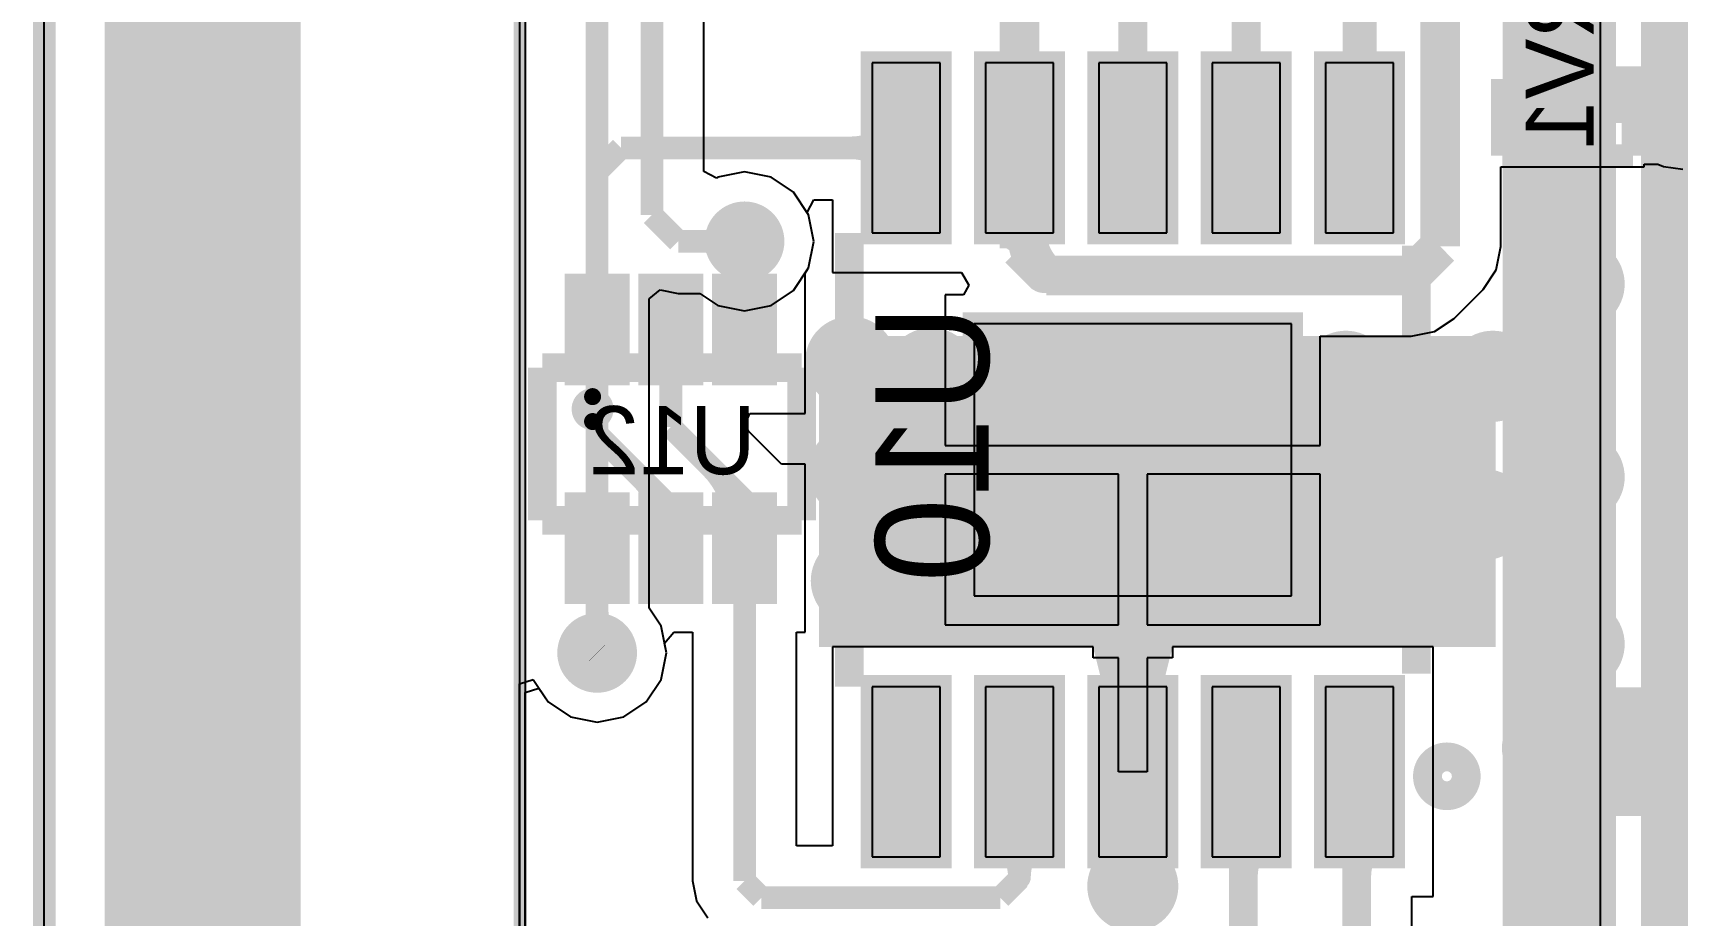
# Model space of a CAD drawing. Extents: x 81 to 196, y 150 to 213.
# Drawn here: x 81.49 to 96, y 162.63 to 170.4 of the extents above; entities that cross this region are included whole.
import ezdxf

# ---------------------------------------------------------------- set-up
doc = ezdxf.new("R2010")
doc.units = 0
doc.header["$MEASUREMENT"] = 0
for name, color, linetype in [('BOTTOMLAYER', 5, 'CONTINUOUS'), ('BOTTOMOVERLAY', 54, 'CONTINUOUS'), ('BOTTOMPASTE', 16, 'CONTINUOUS'), ('BOTTOMSOLDER', 6, 'CONTINUOUS'), ('KEEPOUTLAYER', 6, 'CONTINUOUS'), ('MECHANICAL5', 56, 'CONTINUOUS'), ('MULTILAYER', 9, 'CONTINUOUS'), ('TOPLAYER', 1, 'CONTINUOUS')]:
    doc.layers.add(name, color=color, linetype=linetype)

msp = doc.modelspace()

# ---------------------------------------------------------------- linework, layer by layer
at = {"layer": 'BOTTOMLAYER'}
for p, q in [((85.836374, 213.045426), (85.836374, 149.951826)), ((81.594574, 150.612226), (81.594574, 212.486626)), ((95.706174, 169.222224), (95.706174, 169.246875)), ((95.706174, 169.246875), (95.825551, 169.246875)), ((95.825551, 169.246875), (95.877489, 169.225361)), ((94.442057, 168.520234), (94.442057, 169.222224)), ((94.442057, 169.222224), (95.706174, 169.222224)), ((95.877489, 169.225361), (96.047171, 169.203022)), ((88.32371, 168.818735), (88.383575, 168.930742)), ((88.336491, 168.799606), (88.32371, 168.818735)), ((88.383575, 168.930742), (88.545779, 168.930742)), ((88.545779, 168.930742), (88.545779, 168.289559)), ((88.383057, 168.565497), (88.336491, 168.799606)), ((88.336491, 168.331388), (88.383057, 168.565497)), ((94.40131, 168.315391), (94.442057, 168.520234)), ((88.3063, 168.286206), (88.336491, 168.331388)), ((88.3063, 167.048167), (88.3063, 168.286206)), ((88.545779, 168.289559), (89.684591, 168.289559)), ((89.684591, 168.289559), (89.749882, 168.180626)), ((94.285278, 168.141734), (94.40131, 168.315391)), ((89.703364, 168.093598), (89.541777, 168.093598)), ((89.541777, 168.093598), (89.541777, 166.766601)), ((89.749882, 168.180626), (89.703364, 168.093598)), ((94.029599, 167.886057), (94.285278, 168.141734)), ((93.855944, 167.770023), (94.029599, 167.886057)), ((92.849771, 166.766601), (92.849771, 167.729276)), ((92.849771, 167.729276), (93.651098, 167.729276)), ((93.651098, 167.729276), (93.855939, 167.770023)), ((93.855939, 167.770023), (93.855941, 167.77002)), ((93.855941, 167.77002), (93.855944, 167.770023)), ((87.768829, 166.930834), (87.817432, 167.048167)), ((87.799141, 166.900522), (87.768829, 166.930834)), ((87.817432, 167.048167), (88.3063, 167.048167)), ((87.800061, 166.901442), (87.799141, 166.900522)), ((87.806126, 166.893537), (87.800061, 166.901442)), ((88.095734, 166.603929), (87.806126, 166.893537)), ((89.541777, 166.766601), (91.195774, 166.766601)), ((91.195774, 166.766601), (92.849771, 166.766601)), ((88.098191, 166.600253), (88.095734, 166.603929)), ((88.3063, 166.600253), (88.098191, 166.600253)), ((88.3063, 165.120256), (88.3063, 166.600253)), ((91.068774, 166.512601), (89.541777, 166.512601)), ((89.541777, 166.512601), (89.541777, 165.185603)), ((91.068774, 165.185603), (91.068774, 166.512601)), ((92.849771, 166.512601), (91.322774, 166.512601)), ((91.322774, 166.512601), (91.322774, 165.185603)), ((92.849771, 165.185603), (92.849771, 166.512601)), ((89.541777, 165.185603), (91.068774, 165.185603)), ((91.322774, 165.185603), (92.849771, 165.185603)), ((87.066369, 165.022083), (87.146938, 165.120256)), ((87.146938, 165.120256), (87.236305, 165.120256)), ((87.236305, 165.120256), (87.312487, 165.120256)), ((87.312487, 165.120256), (87.312487, 162.926697)), ((88.230118, 163.237641), (88.230118, 165.120256)), ((88.230118, 165.120256), (88.3063, 165.120256)), ((87.036562, 164.703717), (87.083128, 164.937826)), ((87.083128, 164.937826), (87.066369, 165.022083)), ((89.845777, 164.989693), (88.545779, 164.989693)), ((88.545779, 164.989693), (88.545779, 163.237641)), ((90.845775, 164.989693), (89.845777, 164.989693)), ((90.845775, 164.893693), (90.845775, 164.989693)), ((91.068774, 164.893693), (90.845775, 164.893693)), ((91.068774, 163.889695), (91.068774, 164.893693)), ((91.545773, 164.893693), (91.322774, 164.893693)), ((91.322774, 164.893693), (91.322774, 163.889695)), ((92.845771, 164.989693), (91.545773, 164.989693)), ((91.545773, 164.989693), (91.545773, 164.893693)), ((93.845769, 164.989693), (92.845771, 164.989693)), ((93.845769, 162.789697), (93.845769, 164.989693)), ((85.836374, 164.589447), (85.957905, 164.626313)), ((85.957905, 164.626313), (86.038799, 164.505251)), ((86.903949, 164.505251), (87.036562, 164.703717)), ((85.836374, 160.343233), (85.836374, 164.589447)), ((86.038799, 164.505251), (86.237265, 164.372638)), ((86.705483, 164.372638), (86.903949, 164.505251)), ((86.237265, 164.372638), (86.471374, 164.326072)), ((86.471374, 164.326072), (86.705483, 164.372638)), ((91.322774, 163.889695), (91.068774, 163.889695)), ((88.545779, 163.237641), (88.230118, 163.237641)), ((87.312487, 162.926697), (87.347412, 162.751117)), ((87.347412, 162.751117), (87.446871, 162.602266)), ((93.656714, 162.177428), (93.656714, 162.789697)), ((93.656714, 162.789697), (93.845769, 162.789697))]:
    msp.add_line(p, q, dxfattribs=at)
for points, const_width in [([(93.19577, 169.389557), (93.19577, 174.310426)], 0.299999), ([(92.195772, 169.389557), (92.195772, 171.28523)], 0.254), ([(91.195774, 169.389557), (91.195774, 171.040628)], 0.254), ([(93.906774, 168.520234), (93.906774, 171.066026)], 0.349999), ([(90.195776, 169.389557), (90.195776, 170.885297)], 0.349999), ([(95.044768, 169.858629), (95.031174, 169.872223)], 0.499999), ([(96.047174, 169.858629), (95.044768, 169.858629)], 0.499999), ([(96.809174, 169.858629), (96.047174, 169.858629)], 0.499999), ([(90.195776, 168.503224), (90.195776, 169.389557)], 0.349999), ([(86.471303, 169.179555), (86.681305, 169.389557)], 0.2), ([(89.195778, 169.389557), (86.681305, 169.389557)], 0.2), ([(86.471303, 167.788166), (86.471303, 169.179555)], 0.2), ([(87.771303, 167.788166), (87.771303, 168.565497)], 0.2), ([(90.434442, 168.264558), (90.195776, 168.503224)], 0.349999), ([(93.651098, 168.264558), (93.906774, 168.520234)], 0.349999), ([(93.651098, 168.264558), (90.434442, 168.264558)], 0.349999), ([(86.471303, 166.868297), (86.471303, 167.788166)], 0.2), ([(87.121304, 166.929496), (87.121304, 167.788166)], 0.2), ([(87.121304, 166.218296), (86.471303, 166.868297)], 0.2), ([(87.771303, 166.279497), (87.121304, 166.929496)], 0.2), ([(91.195774, 162.880426), (91.195774, 166.639601)], 0.499999), ([(87.771303, 165.860255), (87.771303, 166.279497)], 0.2), ([(87.121304, 165.860255), (87.121304, 166.218296)], 0.2), ([(86.471303, 164.937897), (86.471303, 165.860255)], 0.2), ([(87.771303, 162.926697), (87.771303, 165.860255)], 0.2), ([(86.471374, 164.937826), (86.471303, 164.937897)], 0.2), ([(90.195776, 162.947228), (90.195776, 163.889695)], 0.2), ([(92.170372, 162.102424), (92.170372, 163.889695)], 0.254), ([(93.17037, 161.527429), (93.17037, 163.889695)], 0.254), ([(87.919174, 162.778826), (87.771303, 162.926697)], 0.2), ([(90.027374, 162.778826), (90.195776, 162.947228)], 0.2), ([(90.027374, 162.778826), (87.919174, 162.778826)], 0.2)]:
    msp.add_lwpolyline(points, dxfattribs=dict(at, const_width=const_width))
for points, const_width in [([(90.195776, 170.141331, -0.198912), (90.107389, 169.927943)], 0.349999), ([(90.284163, 169.927943, -0.198912), (90.195776, 170.141331)], 0.349999), ([(91.195774, 170.257213, -0.198912), (91.073445, 169.961885)], 0.254), ([(91.318103, 169.961885, -0.198912), (91.195774, 170.257213)], 0.254), ([(92.195772, 170.257213, -0.198912), (92.073443, 169.961885)], 0.254), ([(92.318101, 169.961885, -0.198912), (92.195772, 170.257213)], 0.254), ([(93.19577, 170.201686, -0.198912), (93.089705, 169.945621)], 0.299999), ([(93.301835, 169.945621, -0.198912), (93.19577, 170.201686)], 0.299999), ([(89.054356, 169.530979, -0.198912), (88.712937, 169.389557)], 0.2), ([(88.712937, 169.389557, -0.198912), (89.054356, 169.248135)], 0.2), ([(90.107389, 168.851171, -0.198912), (90.195776, 168.637783)], 0.349999), ([(90.195776, 168.637783, -0.198912), (90.284163, 168.851171)], 0.349999), ([(90.413929, 168.285068, -0.316177), (90.308895, 168.886368)], 0.349999), ([(87.665238, 168.459432, -0.198912), (87.771303, 168.203367)], 0.2), ([(87.771303, 168.203367, -0.198912), (87.877368, 168.459432)], 0.2), ([(86.471303, 168.198371, -0.198912), (86.411199, 168.053271)], 0.2), ([(86.531407, 168.053271, -0.198912), (86.471303, 168.198371)], 0.2), ([(87.771303, 168.198371, -0.198912), (87.711199, 168.053271)], 0.2), ([(87.831407, 168.053271, -0.198912), (87.771303, 168.198371)], 0.2), ([(86.411199, 167.523061, -0.198912), (86.471303, 167.377961)], 0.2), ([(86.471303, 167.377961, -0.198912), (86.531407, 167.523061)], 0.2), ([(87.0612, 167.523061, -0.198912), (87.121304, 167.377961)], 0.2), ([(87.121304, 167.377961, -0.198912), (87.181408, 167.523061)], 0.2), ([(87.47471, 166.57609, -0.198912), (87.686304, 166.065256)], 0.2), ([(86.867987, 166.471613, -0.198912), (87.036306, 166.065256)], 0.2), ([(91.358128, 165.86218, -0.198912), (91.195774, 166.25414)], 0.499999), ([(90.524023, 165.967849, -0.198912), (91.195774, 164.346103)], 0.499999), ([(91.195774, 164.346103, -0.198912), (91.867525, 165.967849)], 0.499999), ([(91.195774, 165.399512, -0.198912), (91.358128, 165.791472)], 0.499999), ([(86.411199, 165.59515, -0.198912), (86.471303, 165.45005)], 0.2), ([(86.471303, 165.45005, -0.198912), (86.531407, 165.59515)], 0.2), ([(87.711199, 165.59515, -0.198912), (87.771303, 165.45005)], 0.2), ([(87.771303, 165.45005, -0.198912), (87.831407, 165.59515)], 0.2), ([(86.471303, 165.299786, -0.198912), (86.365309, 165.043891)], 0.2), ([(86.577439, 165.043891, -0.198912), (86.471303, 165.300129)], 0.2), ([(92.073443, 163.317367, -0.198912), (92.170372, 163.083359)], 0.254), ([(92.170372, 162.960718, -0.198912), (92.318101, 163.317367)], 0.254), ([(93.073441, 163.317367, -0.198912), (93.17037, 163.083359)], 0.254), ([(93.17037, 162.960718, -0.198912), (93.318099, 163.317367)], 0.254), ([(90.054354, 163.298274, -0.198912), (90.195776, 162.956855)], 0.2), ([(90.195776, 162.956855, -0.198912), (90.337198, 163.298274)], 0.2)]:
    msp.add_lwpolyline(points, format="xyb", dxfattribs=dict(at, const_width=const_width))
for points, const_width in [([(90.195776, 170.05383, 1), (90.195776, 170.228831, 1)], 0.174998), ([(90.195776, 170.05383, 1), (90.195776, 170.228831, 1)], 0.174998), ([(91.195774, 170.193713, 1), (91.195774, 170.320713, 1)], 0.127), ([(91.195774, 170.193713, 1), (91.195774, 170.320713, 1)], 0.127), ([(92.195772, 170.193713, 1), (92.195772, 170.320713, 1)], 0.127), ([(92.195772, 170.193713, 1), (92.195772, 170.320713, 1)], 0.127), ([(93.19577, 170.126688, 1), (93.19577, 170.276685, 1)], 0.15), ([(93.19577, 170.126688, 1), (93.19577, 170.276685, 1)], 0.15), ([(96.047174, 169.708629, 1), (96.047174, 170.008629, 1)], 0.299999), ([(90.107389, 169.840443, 1), (90.107389, 170.015443, 1)], 0.174998), ([(90.284163, 169.840443, 1), (90.284163, 170.015443, 1)], 0.174998), ([(91.073445, 169.898385, 1), (91.073445, 170.025385, 1)], 0.127), ([(91.318103, 169.898385, 1), (91.318103, 170.025385, 1)], 0.127), ([(92.073443, 169.898385, 1), (92.073443, 170.025385, 1)], 0.127), ([(92.318101, 169.898385, 1), (92.318101, 170.025385, 1)], 0.127), ([(93.089705, 169.870623, 1), (93.089705, 170.02062, 1)], 0.15), ([(93.301835, 169.870623, 1), (93.301835, 170.02062, 1)], 0.15), ([(89.054356, 169.480979, 1), (89.054356, 169.580979, 1)], 0.1), ([(88.712937, 169.339557, 1), (88.712937, 169.439557, 1)], 0.1), ([(88.712937, 169.339557, 1), (88.712937, 169.439557, 1)], 0.1), ([(89.054356, 169.198135, 1), (89.054356, 169.298135, 1)], 0.1), ([(90.107389, 168.763671, 1), (90.107389, 168.938671, 1)], 0.174998), ([(90.284163, 168.763671, 1), (90.284163, 168.938671, 1)], 0.174998), ([(90.308895, 168.798867, 1), (90.308895, 168.973868, 1)], 0.174998), ([(87.771303, 168.440499, 1), (87.771303, 168.690496, 1)], 0.249999), ([(90.195776, 168.550283, 1), (90.195776, 168.725283, 1)], 0.174998), ([(90.195776, 168.550283, 1), (90.195776, 168.725283, 1)], 0.174998), ([(87.665238, 168.409432, 1), (87.665238, 168.509432, 1)], 0.1), ([(87.877368, 168.409432, 1), (87.877368, 168.509432, 1)], 0.1), ([(90.413929, 168.197568, 1), (90.413929, 168.372569, 1)], 0.174998), ([(86.471303, 168.148371, 1), (86.471303, 168.248371, 1)], 0.1), ([(86.471303, 168.148371, 1), (86.471303, 168.248371, 1)], 0.1), ([(87.771303, 168.153367, 1), (87.771303, 168.253367, 1)], 0.1), ([(87.771303, 168.153367, 1), (87.771303, 168.253367, 1)], 0.1), ([(87.771303, 168.148371, 1), (87.771303, 168.248371, 1)], 0.1), ([(87.771303, 168.148371, 1), (87.771303, 168.248371, 1)], 0.1), ([(86.411199, 168.003271, 1), (86.411199, 168.103271, 1)], 0.1), ([(86.531407, 168.003271, 1), (86.531407, 168.103271, 1)], 0.1), ([(87.711199, 168.003271, 1), (87.711199, 168.103271, 1)], 0.1), ([(87.831407, 168.003271, 1), (87.831407, 168.103271, 1)], 0.1), ([(88.706574, 167.353226, 1), (88.706574, 167.653226, 1)], 0.299999), ([(89.417774, 167.251626, 1), (89.417774, 167.551626, 1)], 0.299999), ([(90.382974, 167.327826, 1), (90.382974, 167.627826, 1)], 0.299999), ([(91.322774, 167.327826, 1), (91.322774, 167.627826, 1)], 0.299999), ([(92.262574, 167.251626, 1), (92.262574, 167.551626, 1)], 0.299999), ([(93.075374, 167.226226, 1), (93.075374, 167.526226, 1)], 0.299999), ([(94.370774, 167.226226, 1), (94.370774, 167.526226, 1)], 0.299999), ([(86.411199, 167.473061, 1), (86.411199, 167.573061, 1)], 0.1), ([(86.531407, 167.473061, 1), (86.531407, 167.573061, 1)], 0.1), ([(87.0612, 167.473061, 1), (87.0612, 167.573061, 1)], 0.1), ([(87.181408, 167.473061, 1), (87.181408, 167.573061, 1)], 0.1), ([(86.471303, 167.327961, 1), (86.471303, 167.427961, 1)], 0.1), ([(86.471303, 167.327961, 1), (86.471303, 167.427961, 1)], 0.1), ([(87.121304, 167.327961, 1), (87.121304, 167.427961, 1)], 0.1), ([(87.121304, 167.327961, 1), (87.121304, 167.427961, 1)], 0.1), ([(93.634174, 166.642026, 1), (93.634174, 166.942026, 1)], 0.299999), ([(90.306774, 166.489626, 1), (90.306774, 166.789626, 1)], 0.299999), ([(91.195774, 166.489601, 1), (91.195774, 166.7896, 1)], 0.299999), ([(88.731974, 166.388026, 1), (88.731974, 166.688026, 1)], 0.299999), ([(89.443174, 166.464226, 1), (89.443174, 166.764226, 1)], 0.299999), ([(92.211774, 166.413426, 1), (92.211774, 166.713426, 1)], 0.299999), ([(87.47471, 166.526091, 1), (87.47471, 166.62609, 1)], 0.1), ([(93.024574, 166.235626, 1), (93.024574, 166.535626, 1)], 0.299999), ([(86.867987, 166.421613, 1), (86.867987, 166.521613, 1)], 0.1), ([(91.195774, 166.129142, 1), (91.195774, 166.379139, 1)], 0.249999), ([(94.294574, 166.007026, 1), (94.294574, 166.307026, 1)], 0.299999), ([(90.524023, 165.842851, 1), (90.524023, 166.092848, 1)], 0.249999), ([(91.867525, 165.842851, 1), (91.867525, 166.092848, 1)], 0.249999), ([(87.036306, 166.015256, 1), (87.036306, 166.115256, 1)], 0.1), ([(87.686304, 166.015256, 1), (87.686304, 166.115256, 1)], 0.1), ([(90.408374, 165.651426, 1), (90.408374, 165.951426, 1)], 0.299999), ([(91.322774, 165.676826, 1), (91.322774, 165.976826, 1)], 0.299999), ([(91.358128, 165.737182, 1), (91.358128, 165.987179, 1)], 0.249999), ([(89.595574, 165.575226, 1), (89.595574, 165.875226, 1)], 0.299999), ([(91.358128, 165.666473, 1), (91.358128, 165.91647, 1)], 0.249999), ([(92.262574, 165.575226, 1), (92.262574, 165.875226, 1)], 0.299999), ([(93.049974, 165.499026, 1), (93.049974, 165.799026, 1)], 0.299999), ([(88.757374, 165.422826, 1), (88.757374, 165.722826, 1)], 0.299999), ([(93.761174, 165.346626, 1), (93.761174, 165.646626, 1)], 0.299999), ([(86.411199, 165.54515, 1), (86.411199, 165.64515, 1)], 0.1), ([(86.531407, 165.54515, 1), (86.531407, 165.64515, 1)], 0.1), ([(87.711199, 165.54515, 1), (87.711199, 165.64515, 1)], 0.1), ([(87.831407, 165.54515, 1), (87.831407, 165.64515, 1)], 0.1), ([(91.195774, 165.274513, 1), (91.195774, 165.52451, 1)], 0.249999), ([(86.471303, 165.40005, 1), (86.471303, 165.50005, 1)], 0.1), ([(86.471303, 165.40005, 1), (86.471303, 165.50005, 1)], 0.1), ([(87.771303, 165.40005, 1), (87.771303, 165.50005, 1)], 0.1), ([(87.771303, 165.40005, 1), (87.771303, 165.50005, 1)], 0.1), ([(86.471303, 165.250129, 1), (86.471303, 165.350129, 1)], 0.1), ([(86.471303, 165.249786, 1), (86.471303, 165.349786, 1)], 0.1), ([(86.471374, 164.812828, 1), (86.471374, 165.062824, 1)], 0.249999), ([(86.365309, 164.993891, 1), (86.365309, 165.093891, 1)], 0.1), ([(86.577439, 164.993891, 1), (86.577439, 165.093891, 1)], 0.1), ([(91.195774, 164.221104, 1), (91.195774, 164.471101, 1)], 0.249999), ([(91.195774, 164.221104, 1), (91.195774, 164.471101, 1)], 0.249999), ([(94.853374, 163.949626, 1), (94.853374, 164.249626, 1)], 0.299999), ([(92.073443, 163.253867, 1), (92.073443, 163.380867, 1)], 0.127), ([(92.318101, 163.253867, 1), (92.318101, 163.380867, 1)], 0.127), ([(93.073441, 163.253867, 1), (93.073441, 163.380867, 1)], 0.127), ([(93.318099, 163.253867, 1), (93.318099, 163.380867, 1)], 0.127), ([(90.054354, 163.248274, 1), (90.054354, 163.348274, 1)], 0.1), ([(90.337198, 163.248274, 1), (90.337198, 163.348274, 1)], 0.1), ([(91.195774, 162.730426, 1), (91.195774, 163.030426, 1)], 0.299999), ([(92.170372, 163.019859, 1), (92.170372, 163.146859, 1)], 0.127), ([(93.17037, 163.019859, 1), (93.17037, 163.146859, 1)], 0.127), ([(90.195776, 162.906855, 1), (90.195776, 163.006854, 1)], 0.1), ([(90.195776, 162.906855, 1), (90.195776, 163.006854, 1)], 0.1), ([(92.170372, 162.897218, 1), (92.170372, 163.024218, 1)], 0.127), ([(93.17037, 162.897218, 1), (93.17037, 163.024218, 1)], 0.127)]:
    msp.add_lwpolyline(points, format="xyb", close=True, dxfattribs=dict(at, const_width=const_width))
for points in [[(83.855174, 150.790026), (83.855174, 212.562826), (82.127974, 150.790026), (82.127974, 212.562826)], [(89.495777, 170.139555), (88.895779, 170.139555), (89.495777, 168.639559), (88.895779, 168.639559)], [(90.495775, 170.139555), (89.895777, 170.139555), (90.495775, 168.639559), (89.895777, 168.639559)], [(91.495773, 170.139555), (90.895775, 170.139555), (91.495773, 168.639559), (90.895775, 168.639559)], [(92.495771, 170.139555), (91.895773, 170.139555), (92.495771, 168.639559), (91.895773, 168.639559)], [(93.495769, 170.139555), (92.895771, 170.139555), (93.495769, 168.639559), (92.895771, 168.639559)], [(94.706173, 170.172222), (94.706173, 169.572224), (95.356175, 170.172222), (95.356175, 169.572224)], [(86.656301, 167.398167), (86.656301, 168.178165), (86.286305, 167.398167), (86.286305, 168.178165)], [(87.306302, 167.398167), (87.306302, 168.178165), (86.936306, 167.398167), (86.936306, 168.178165)], [(87.956301, 167.398167), (87.956301, 168.178165), (87.586304, 167.398167), (87.586304, 168.178165)], [(89.795777, 165.439603), (92.595771, 165.439603), (89.795777, 167.839598), (92.595771, 167.839598)], [(94.396174, 164.989693), (94.396174, 167.731826), (88.427174, 164.989693), (88.427174, 167.731826)], [(86.656301, 165.470256), (86.656301, 166.250254), (86.286305, 165.470256), (86.286305, 166.250254)], [(87.306302, 165.470256), (87.306302, 166.250254), (86.936306, 165.470256), (86.936306, 166.250254)], [(87.956301, 165.470256), (87.956301, 166.250254), (87.586304, 165.470256), (87.586304, 166.250254)], [(89.495777, 164.639694), (88.895779, 164.639694), (89.495777, 163.139696), (88.895779, 163.139696)], [(90.495775, 164.639694), (89.895777, 164.639694), (90.495775, 163.139696), (89.895777, 163.139696)], [(91.495773, 164.639694), (90.895775, 164.639694), (91.495773, 163.139696), (90.895775, 163.139696)], [(92.495771, 164.639694), (91.895773, 164.639694), (92.495771, 163.139696), (91.895773, 163.139696)], [(93.495769, 164.639694), (92.895771, 164.639694), (93.495769, 163.139696), (92.895771, 163.139696)], [(99.476174, 163.499622), (99.476174, 164.633026), (94.497774, 163.499622), (94.497774, 164.633026)]]:
    msp.add_solid(points, dxfattribs=at)
at = {"layer": 'BOTTOMOVERLAY'}
for points, const_width in [([(85.785574, 149.951826), (85.785574, 213.045426)], 0.1), ([(95.869374, 149.723226), (95.869374, 174.513626)], 0.1), ([(94.456176, 169.322227), (94.456176, 169.997227)], 0.2), ([(95.606179, 169.322227), (95.606179, 169.997227)], 0.2), ([(95.606179, 169.322227), (94.456176, 169.322227)], 0.2), ([(88.695779, 164.63963), (88.695779, 168.639622)], 0.254), ([(93.695769, 167.159615), (93.695769, 168.526287)], 0.254), ([(85.988774, 166.106226), (85.988774, 167.452426)], 0.254), ([(88.274774, 167.452426), (85.988774, 167.452426)], 0.254), ([(88.274774, 166.106226), (88.274774, 167.452426)], 0.254), ([(88.251688, 166.238443), (88.251688, 167.376069)], 0.15), ([(88.274774, 166.106226), (85.988774, 166.106226)], 0.254), ([(93.695769, 164.752965), (93.695769, 166.075822)], 0.254)]:
    msp.add_lwpolyline(points, dxfattribs=dict(at, const_width=const_width))
for points, const_width in [([(86.431212, 167.196678, 1), (86.431212, 166.976979, 1)], 0.15), ([(86.431212, 167.159178, 1), (86.431212, 167.234179, 1)], 0.074999), ([(93.695769, 167.096115, 1), (93.695769, 167.223115, 1)], 0.127), ([(86.431212, 166.939478, 1), (86.431212, 167.014479, 1)], 0.074999), ([(93.69615, 166.013135, 1), (93.69615, 166.140135, 1)], 0.127), ([(93.965644, 164.020759, 1), (93.965644, 163.678367, 1)], 0.254), ([(93.965644, 163.957259, 1), (93.965644, 164.084259, 1)], 0.127), ([(93.965644, 163.614867, 1), (93.965644, 163.741867, 1)], 0.127)]:
    msp.add_lwpolyline(points, format="xyb", close=True, dxfattribs=dict(at, const_width=const_width))
at = {"layer": 'BOTTOMOVERLAY', "const_width": 0.254}
msp.add_lwpolyline([(93.69615, 166.076635, -0.993184), (93.695769, 167.159615)], format="xyb", dxfattribs=at)
at = {"layer": 'BOTTOMPASTE'}
for points in [[(83.855174, 150.790026), (83.855174, 212.562826), (82.127974, 150.790026), (82.127974, 212.562826)], [(89.495777, 170.139555), (88.895779, 170.139555), (89.495777, 168.639559), (88.895779, 168.639559)], [(90.495775, 170.139555), (89.895777, 170.139555), (90.495775, 168.639559), (89.895777, 168.639559)], [(91.495773, 170.139555), (90.895775, 170.139555), (91.495773, 168.639559), (90.895775, 168.639559)], [(92.495771, 170.139555), (91.895773, 170.139555), (92.495771, 168.639559), (91.895773, 168.639559)], [(93.495769, 170.139555), (92.895771, 170.139555), (93.495769, 168.639559), (92.895771, 168.639559)], [(94.706173, 170.172222), (94.706173, 169.572224), (95.356175, 170.172222), (95.356175, 169.572224)], [(86.656301, 167.398167), (86.656301, 168.178165), (86.286305, 167.398167), (86.286305, 168.178165)], [(87.306302, 167.398167), (87.306302, 168.178165), (86.936306, 167.398167), (86.936306, 168.178165)], [(87.956301, 167.398167), (87.956301, 168.178165), (87.586304, 167.398167), (87.586304, 168.178165)], [(89.795777, 165.439603), (92.595771, 165.439603), (89.795777, 167.839598), (92.595771, 167.839598)], [(86.656301, 165.470256), (86.656301, 166.250254), (86.286305, 165.470256), (86.286305, 166.250254)], [(87.306302, 165.470256), (87.306302, 166.250254), (86.936306, 165.470256), (86.936306, 166.250254)], [(87.956301, 165.470256), (87.956301, 166.250254), (87.586304, 165.470256), (87.586304, 166.250254)], [(89.495777, 164.639694), (88.895779, 164.639694), (89.495777, 163.139696), (88.895779, 163.139696)], [(90.495775, 164.639694), (89.895777, 164.639694), (90.495775, 163.139696), (89.895777, 163.139696)], [(91.495773, 164.639694), (90.895775, 164.639694), (91.495773, 163.139696), (90.895775, 163.139696)], [(92.495771, 164.639694), (91.895773, 164.639694), (92.495771, 163.139696), (91.895773, 163.139696)], [(93.495769, 164.639694), (92.895771, 164.639694), (93.495769, 163.139696), (92.895771, 163.139696)]]:
    msp.add_solid(points, dxfattribs=at)
at = {"layer": 'BOTTOMSOLDER'}
for points, const_width in [([(96.047174, 169.657829, 1), (96.047174, 170.059429, 1)], 0.401599), ([(87.771303, 168.389699, 1), (87.771303, 168.741296, 1)], 0.351599), ([(95.132774, 167.988226, 1), (95.132774, 168.389826, 1)], 0.401599), ([(88.706574, 167.302426, 1), (88.706574, 167.704026, 1)], 0.401599), ([(89.417774, 167.200826, 1), (89.417774, 167.602426, 1)], 0.401599), ([(90.382974, 167.277026, 1), (90.382974, 167.678626, 1)], 0.401599), ([(91.322774, 167.277026, 1), (91.322774, 167.678626, 1)], 0.401599), ([(92.262574, 167.200826, 1), (92.262574, 167.602426, 1)], 0.401599), ([(93.075374, 167.175426, 1), (93.075374, 167.577026, 1)], 0.401599), ([(94.370774, 167.175426, 1), (94.370774, 167.577026, 1)], 0.401599), ([(93.634174, 166.591226, 1), (93.634174, 166.992826, 1)], 0.401599), ([(88.731974, 166.337226, 1), (88.731974, 166.738826, 1)], 0.401599), ([(89.443174, 166.413426, 1), (89.443174, 166.815026, 1)], 0.401599), ([(90.306774, 166.438826, 1), (90.306774, 166.840426, 1)], 0.401599), ([(91.195774, 166.438801, 1), (91.195774, 166.8404, 1)], 0.401599), ([(92.211774, 166.362626, 1), (92.211774, 166.764226, 1)], 0.401599), ([(93.024574, 166.184826, 1), (93.024574, 166.586426, 1)], 0.401599), ([(95.132774, 166.286426, 1), (95.132774, 166.688026, 1)], 0.401599), ([(94.294574, 165.956226, 1), (94.294574, 166.357826, 1)], 0.401599), ([(90.408374, 165.600626, 1), (90.408374, 166.002226, 1)], 0.401599), ([(91.322774, 165.626026, 1), (91.322774, 166.027626, 1)], 0.401599), ([(89.595574, 165.524426, 1), (89.595574, 165.926026, 1)], 0.401599), ([(92.262574, 165.524426, 1), (92.262574, 165.926026, 1)], 0.401599), ([(93.049974, 165.448226, 1), (93.049974, 165.849826, 1)], 0.401599), ([(88.757374, 165.372026, 1), (88.757374, 165.773626, 1)], 0.401599), ([(93.761174, 165.295826, 1), (93.761174, 165.697426, 1)], 0.401599), ([(95.132774, 164.813226, 1), (95.132774, 165.214826, 1)], 0.401599), ([(86.471374, 164.762028, 1), (86.471374, 165.113624, 1)], 0.351599), ([(94.853374, 163.898826, 1), (94.853374, 164.300426, 1)], 0.401599), ([(95.031174, 163.111426, 1), (95.031174, 163.513026, 1)], 0.401599), ([(91.195774, 162.679626, 1), (91.195774, 163.081226, 1)], 0.401599)]:
    msp.add_lwpolyline(points, format="xyb", close=True, dxfattribs=dict(at, const_width=const_width))
for points in [[(83.855174, 150.790026), (83.855174, 212.562826), (82.127974, 150.790026), (82.127974, 212.562826)], [(94.655373, 171.073026), (94.655373, 170.371427), (95.406975, 171.073026), (95.406975, 170.371427)], [(89.597377, 170.241155), (88.794179, 170.241155), (89.597377, 168.537958), (88.794179, 168.537958)], [(90.597375, 170.241155), (89.794177, 170.241155), (90.597375, 168.537958), (89.794177, 168.537958)], [(91.597373, 170.241155), (90.794175, 170.241155), (91.597373, 168.537958), (90.794175, 168.537958)], [(92.597371, 170.241155), (91.794173, 170.241155), (92.597371, 168.537958), (91.794173, 168.537958)], [(93.597369, 170.241155), (92.794171, 170.241155), (93.597369, 168.537958), (92.794171, 168.537958)], [(94.655373, 170.223022), (94.655373, 169.521424), (95.406975, 170.223022), (95.406975, 169.521424)], [(86.757901, 167.296567), (86.757901, 168.279765), (86.184705, 167.296567), (86.184705, 168.279765)], [(87.407902, 167.296567), (87.407902, 168.279765), (86.834706, 167.296567), (86.834706, 168.279765)], [(88.057901, 167.296567), (88.057901, 168.279765), (87.484704, 167.296567), (87.484704, 168.279765)], [(89.694177, 165.338003), (92.697371, 165.338003), (89.694177, 167.941198), (92.697371, 167.941198)], [(86.757901, 165.368656), (86.757901, 166.351854), (86.184705, 165.368656), (86.184705, 166.351854)], [(87.407902, 165.368656), (87.407902, 166.351854), (86.834706, 165.368656), (86.834706, 166.351854)], [(88.057901, 165.368656), (88.057901, 166.351854), (87.484704, 165.368656), (87.484704, 166.351854)], [(89.597377, 164.741293), (88.794179, 164.741293), (89.597377, 163.038096), (88.794179, 163.038096)], [(90.597375, 164.741293), (89.794177, 164.741293), (90.597375, 163.038096), (89.794177, 163.038096)], [(91.597373, 164.741293), (90.794175, 164.741293), (91.597373, 163.038096), (90.794175, 163.038096)], [(92.597371, 164.741293), (91.794173, 164.741293), (92.597371, 163.038096), (91.794173, 163.038096)], [(93.597369, 164.741293), (92.794171, 164.741293), (93.597369, 163.038096), (92.794171, 163.038096)]]:
    msp.add_solid(points, dxfattribs=at)
at = {"layer": 'KEEPOUTLAYER', "const_width": 0.2}
msp.add_lwpolyline([(81.594574, 151.0792), (81.594574, 190.998226)], dxfattribs=at)
at = {"layer": 'MECHANICAL5'}
for p, q in [((89.495777, 170.139568), (88.895779, 170.139568)), ((88.895779, 170.139568), (88.895779, 168.639546)), ((89.495777, 168.639546), (89.495777, 170.139568)), ((90.495775, 170.139568), (89.895777, 170.139568)), ((89.895777, 170.139568), (89.895777, 168.639546)), ((90.495775, 168.639546), (90.495775, 170.139568)), ((91.495773, 170.139568), (90.895775, 170.139568)), ((90.895775, 170.139568), (90.895775, 168.639546)), ((91.495773, 168.639546), (91.495773, 170.139568)), ((92.495771, 170.139568), (91.895773, 170.139568)), ((91.895773, 170.139568), (91.895773, 168.639546)), ((92.495771, 168.639546), (92.495771, 170.139568)), ((93.495769, 170.139568), (92.895771, 170.139568)), ((92.895771, 170.139568), (92.895771, 168.639546)), ((93.495769, 168.639546), (93.495769, 170.139568)), ((88.895779, 168.639546), (89.495777, 168.639546)), ((89.895777, 168.639546), (90.495775, 168.639546)), ((90.895775, 168.639546), (91.495773, 168.639546)), ((91.895773, 168.639546), (92.495771, 168.639546)), ((92.895771, 168.639546), (93.495769, 168.639546)), ((92.595771, 167.839624), (89.795777, 167.839624)), ((89.795777, 167.839624), (89.795777, 165.439628)), ((92.595771, 165.439628), (92.595771, 167.839624)), ((89.795777, 165.439628), (92.595771, 165.439628)), ((89.495777, 164.639706), (88.895779, 164.639706)), ((88.895779, 164.639706), (88.895779, 163.139684)), ((89.495777, 163.139684), (89.495777, 164.639706)), ((90.495775, 164.639706), (89.895777, 164.639706)), ((89.895777, 164.639706), (89.895777, 163.139684)), ((90.495775, 163.139684), (90.495775, 164.639706)), ((91.495773, 164.639706), (90.895775, 164.639706)), ((90.895775, 164.639706), (90.895775, 163.139684)), ((91.495773, 163.139684), (91.495773, 164.639706)), ((92.495771, 164.639706), (91.895773, 164.639706)), ((91.895773, 164.639706), (91.895773, 163.139684)), ((92.495771, 163.139684), (92.495771, 164.639706)), ((93.495769, 164.639706), (92.895771, 164.639706)), ((92.895771, 164.639706), (92.895771, 163.139684)), ((93.495769, 163.139684), (93.495769, 164.639706)), ((88.895779, 163.139684), (89.495777, 163.139684)), ((89.895777, 163.139684), (90.495775, 163.139684)), ((90.895775, 163.139684), (91.495773, 163.139684)), ((91.895773, 163.139684), (92.495771, 163.139684)), ((92.895771, 163.139684), (93.495769, 163.139684))]:
    msp.add_line(p, q, dxfattribs=at)
at = {"layer": 'MULTILAYER'}
for points, const_width in [([(96.047174, 169.708629, 1), (96.047174, 170.008629, 1)], 0.299999), ([(87.771303, 168.440499, 1), (87.771303, 168.690496, 1)], 0.249999), ([(86.471374, 164.812828, 1), (86.471374, 165.062824, 1)], 0.249999), ([(94.853374, 163.949626, 1), (94.853374, 164.249626, 1)], 0.299999)]:
    msp.add_lwpolyline(points, format="xyb", close=True, dxfattribs=dict(at, const_width=const_width))
at = {"layer": 'TOPLAYER'}
for p, q in [((85.785574, 213.045426), (85.785574, 149.926426)), ((81.594574, 150.612226), (81.594574, 212.562826)), ((95.318684, 178.210027), (95.318684, 160.749191)), ((87.412789, 169.182268), (87.412789, 172.824978)), ((87.524796, 169.1224), (87.412789, 169.182268)), ((87.537194, 169.130685), (87.524796, 169.1224)), ((87.771303, 169.177251), (87.537194, 169.130685)), ((88.005412, 169.130685), (87.771303, 169.177251)), ((88.203878, 168.998072), (88.005412, 169.130685)), ((88.336491, 168.799606), (88.203878, 168.998072)), ((88.383057, 168.565497), (88.336491, 168.799606)), ((88.336491, 168.331388), (88.383057, 168.565497)), ((88.203878, 168.132922), (88.336491, 168.331388)), ((86.930189, 168.057688), (87.028363, 168.138256)), ((87.028363, 168.138256), (87.187103, 168.106682)), ((87.187103, 168.106682), (87.377999, 168.106682)), ((87.377999, 168.106682), (87.537194, 168.000309)), ((88.005412, 168.000309), (88.203878, 168.132922)), ((86.930189, 165.33113), (86.930189, 168.057688)), ((87.537194, 168.000309), (87.771303, 167.953743)), ((87.771303, 167.953743), (88.005412, 168.000309)), ((87.036562, 165.171935), (86.930189, 165.33113)), ((87.083128, 164.937826), (87.036562, 165.171935)), ((87.036562, 164.703717), (87.083128, 164.937826)), ((85.785574, 164.665472), (85.907105, 164.70234)), ((85.785574, 157.196231), (85.785574, 164.665472)), ((85.907105, 164.70234), (86.038799, 164.505251)), ((86.903949, 164.505251), (87.036562, 164.703717)), ((86.038799, 164.505251), (86.237265, 164.372638)), ((86.705483, 164.372638), (86.903949, 164.505251)), ((86.237265, 164.372638), (86.471374, 164.326072)), ((86.471374, 164.326072), (86.705483, 164.372638))]:
    msp.add_line(p, q, dxfattribs=at)
for points, const_width in [([(94.958774, 160.903026), (94.958774, 190.464826)], 1.000001), ([(96.428174, 160.289626), (96.428174, 178.210027)], 1.5), ([(86.471374, 164.937826), (86.471374, 173.243626)], 0.2), ([(86.953974, 168.798626), (86.953974, 173.015026)], 0.2), ([(87.187103, 168.565497), (86.953974, 168.798626)], 0.2), ([(87.771303, 168.565497), (87.187103, 168.565497)], 0.2)]:
    msp.add_lwpolyline(points, dxfattribs=dict(at, const_width=const_width))
for points, const_width in [([(96.047174, 169.708629, 1), (96.047174, 170.008629, 1)], 0.299999), ([(87.771303, 168.440499, 1), (87.771303, 168.690496, 1)], 0.249999), ([(87.409172, 168.515497, 1), (87.409172, 168.615497, 1)], 0.1), ([(87.409172, 168.515497, 1), (87.409172, 168.615497, 1)], 0.1), ([(87.665238, 168.621563, 1), (87.665238, 168.721562, 1)], 0.1), ([(87.665238, 168.409432, 1), (87.665238, 168.509432, 1)], 0.1), ([(95.132774, 168.039026, 1), (95.132774, 168.339026, 1)], 0.299999), ([(95.132774, 166.337226, 1), (95.132774, 166.637226, 1)], 0.299999), ([(86.471374, 165.249956, 1), (86.471374, 165.349956, 1)], 0.1), ([(86.471374, 165.249956, 1), (86.471374, 165.349956, 1)], 0.1), ([(86.471374, 164.812828, 1), (86.471374, 165.062824, 1)], 0.249999), ([(95.132774, 164.864026, 1), (95.132774, 165.164026, 1)], 0.299999), ([(86.365309, 164.993891, 1), (86.365309, 165.093891, 1)], 0.1), ([(86.577439, 164.993891, 1), (86.577439, 165.093891, 1)], 0.1), ([(94.853374, 163.949626, 1), (94.853374, 164.249626, 1)], 0.299999), ([(95.031174, 163.162226, 1), (95.031174, 163.462226, 1)], 0.299999)]:
    msp.add_lwpolyline(points, format="xyb", close=True, dxfattribs=dict(at, const_width=const_width))
at = {"layer": 'TOPLAYER', "const_width": 0.2}
for points in [[(87.665238, 168.671562, -0.198912), (87.409172, 168.565497)], [(87.409172, 168.565497, -0.198912), (87.665238, 168.459432)], [(86.471374, 165.299956, -0.198912), (86.365309, 165.043891)], [(86.577439, 165.043891, -0.198912), (86.471374, 165.299956)]]:
    msp.add_lwpolyline(points, format="xyb", dxfattribs=at)

# ---------------------------------------------------------------- texts
at = {"layer": 'BOTTOMOVERLAY', "text_generation_flag": 2}
for s, height, p in [('RV1', 0.599999, (95.259774, 170.932226)), ('U10', 1.000001, (89.925774, 168.011226))]:
    msp.add_text(s, height=height, rotation=90, dxfattribs=at).set_placement(p)
msp.add_text('U12', height=0.599999, dxfattribs=at).set_placement((87.868374, 166.512626))

doc.saveas('drawing.dxf')
